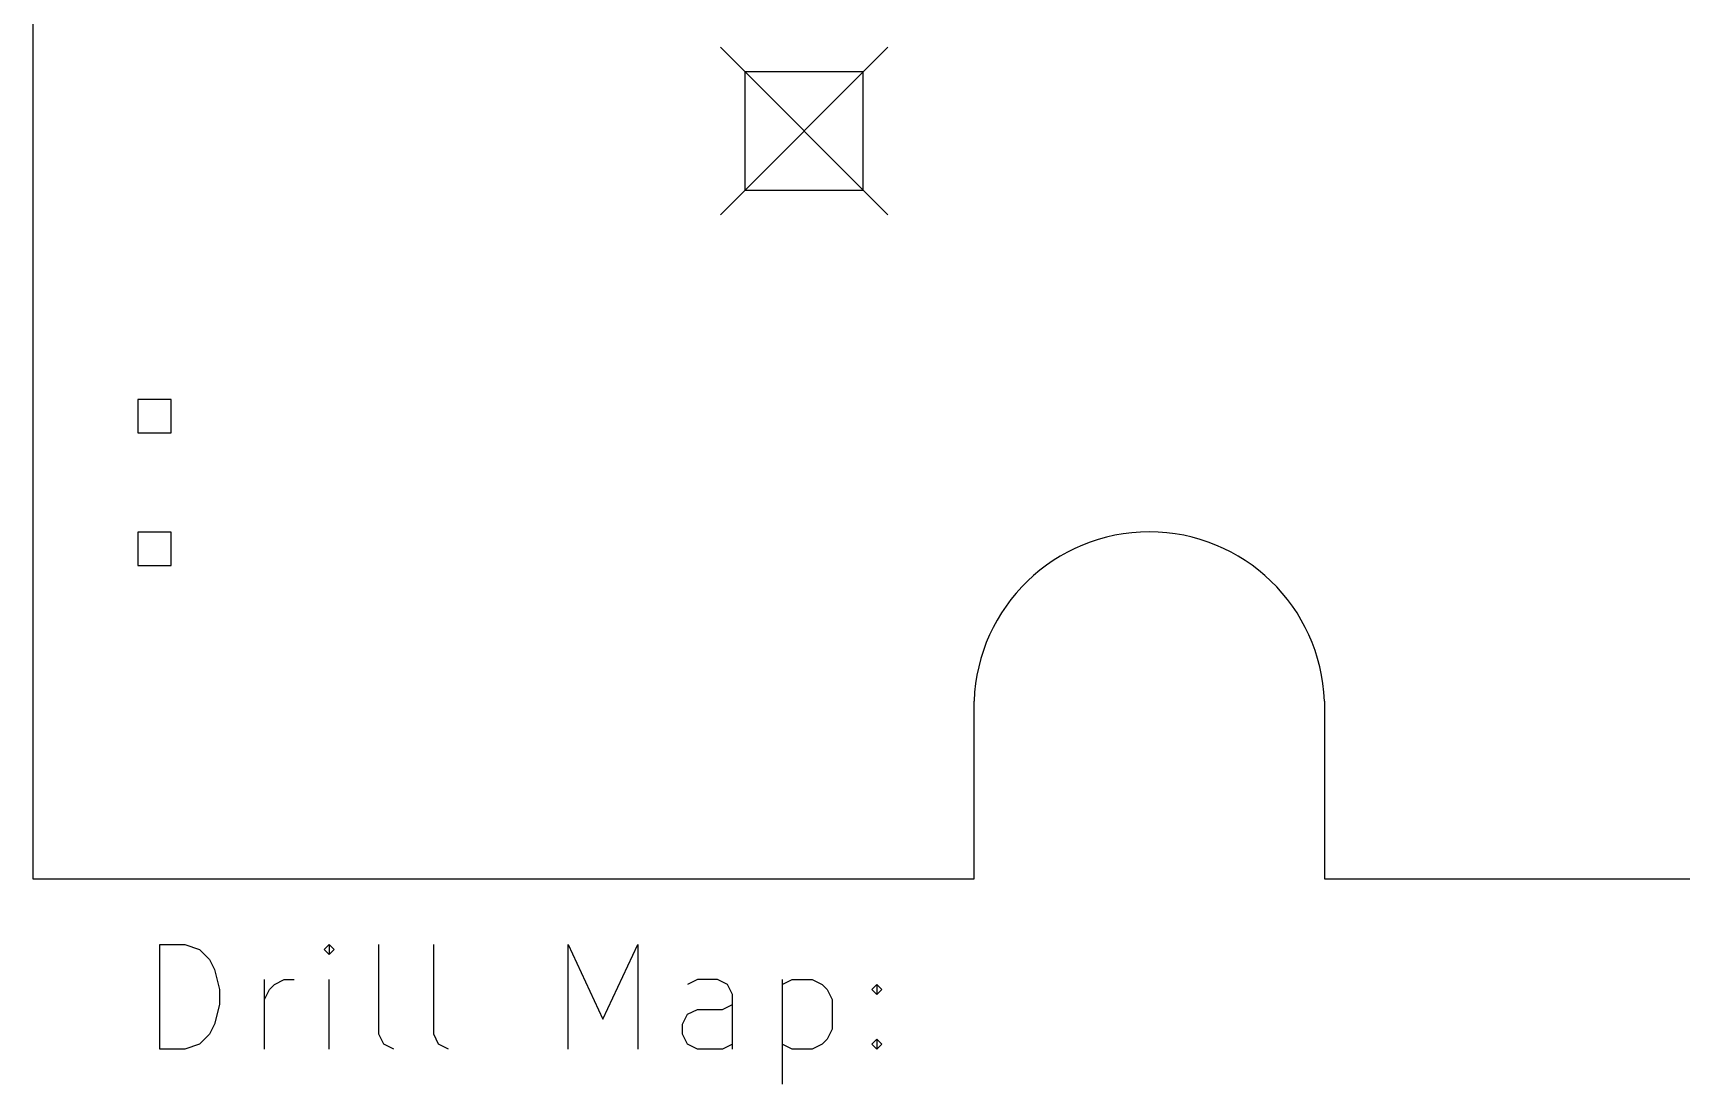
# Model space of a CAD drawing. Extents: x 82.8 to 149.3, y -167.4 to -84.
# Drawn here: x 85 to 116.52, y -144.52 to -124.43 of the extents above; entities that cross this region are included whole.
import ezdxf

# ---------------------------------------------------------------- set-up
doc = ezdxf.new("R2010")
doc.units = 0
doc.layers.add('BLACK', color=7, linetype='CONTINUOUS')

msp = doc.modelspace()

# ---------------------------------------------------------------- linework, layer by layer
at = {"layer": 'BLACK', "linetype": 'CONTINUOUS'}
for p, q in [((85, -84), (85, -140.6)), ((98.15, -124.7), (101.35, -127.9)), ((101.35, -124.7), (98.15, -127.9)), ((100.881, -125.169), (98.6186, -125.169)), ((98.6186, -125.169), (98.6186, -127.431)), ((100.881, -127.431), (100.881, -125.169)), ((98.6186, -127.431), (100.881, -127.431)), ((87.6432, -131.432), (87.0068, -131.432)), ((87.0068, -131.432), (87.0068, -132.068)), ((87.6432, -132.068), (87.6432, -131.432)), ((87.0068, -132.068), (87.6432, -132.068)), ((87.6432, -133.972), (87.0068, -133.972)), ((87.0068, -133.972), (87.0068, -134.608)), ((87.6432, -134.608), (87.6432, -133.972)), ((87.0068, -134.608), (87.6432, -134.608)), ((103, -140.6), (103, -137.2)), ((109.7, -137.2), (109.7, -140.6)), ((85, -140.6), (103, -140.6)), ((109.7, -140.6), (142.5, -140.6)), ((87.4262, -143.855), (87.4262, -141.855)), ((87.4262, -141.855), (87.9024, -141.855)), ((87.9024, -141.855), (88.1881, -141.95)), ((88.1881, -141.95), (88.3786, -142.14)), ((88.3786, -142.14), (88.4738, -142.331)), ((90.6643, -141.855), (90.569, -141.95)), ((90.569, -141.95), (90.6643, -142.045)), ((90.7595, -141.95), (90.6643, -141.855)), ((90.6643, -141.855), (90.6643, -142.045)), ((90.6643, -142.045), (90.7595, -141.95)), ((91.6167, -143.569), (91.6167, -141.855)), ((92.6643, -143.569), (92.6643, -141.855)), ((95.2357, -143.855), (95.2357, -141.855)), ((95.2357, -141.855), (95.9024, -143.283)), ((95.9024, -143.283), (96.569, -141.855)), ((96.569, -141.855), (96.569, -143.855)), ((88.4738, -142.331), (88.569, -142.712)), ((88.569, -142.712), (88.569, -142.998)), ((89.4262, -143.855), (89.4262, -142.521)), ((89.4262, -142.902), (89.5214, -142.712)), ((89.5214, -142.712), (89.6167, -142.617)), ((89.6167, -142.617), (89.8071, -142.521)), ((89.8071, -142.521), (89.9976, -142.521)), ((90.6643, -143.855), (90.6643, -142.521)), ((97.7119, -142.521), (97.5214, -142.617)), ((98.0929, -142.521), (97.7119, -142.521)), ((98.2833, -142.617), (98.0929, -142.521)), ((98.3786, -142.807), (98.2833, -142.617)), ((99.331, -142.521), (99.331, -144.521)), ((99.331, -142.617), (99.5214, -142.521)), ((99.5214, -142.521), (99.9024, -142.521)), ((99.9024, -142.521), (100.093, -142.617)), ((100.093, -142.617), (100.188, -142.712)), ((100.188, -142.712), (100.283, -142.902)), ((101.045, -142.712), (101.14, -142.617)), ((101.14, -142.807), (101.045, -142.712)), ((101.14, -142.617), (101.236, -142.712)), ((101.14, -142.617), (101.14, -142.807)), ((101.236, -142.712), (101.14, -142.807)), ((88.569, -142.998), (88.4738, -143.379)), ((97.5214, -143.188), (97.7119, -143.093)), ((97.7119, -143.093), (98.1881, -143.093)), ((98.1881, -143.093), (98.3786, -142.998)), ((98.3786, -143.855), (98.3786, -142.807)), ((100.283, -142.902), (100.283, -143.474)), ((88.4738, -143.379), (88.3786, -143.569)), ((97.4262, -143.379), (97.5214, -143.188)), ((97.4262, -143.569), (97.4262, -143.379)), ((88.3786, -143.569), (88.1881, -143.76)), ((91.7119, -143.76), (91.6167, -143.569)), ((92.7595, -143.76), (92.6643, -143.569)), ((97.5214, -143.76), (97.4262, -143.569)), ((100.188, -143.664), (100.093, -143.76)), ((100.283, -143.474), (100.188, -143.664)), ((101.045, -143.76), (101.14, -143.664)), ((101.14, -143.664), (101.236, -143.76)), ((101.14, -143.664), (101.14, -143.855)), ((87.9024, -143.855), (87.4262, -143.855)), ((88.1881, -143.76), (87.9024, -143.855)), ((91.9024, -143.855), (91.7119, -143.76)), ((92.95, -143.855), (92.7595, -143.76)), ((97.7119, -143.855), (97.5214, -143.76)), ((98.1881, -143.855), (97.7119, -143.855)), ((98.3786, -143.76), (98.1881, -143.855)), ((99.5214, -143.855), (99.331, -143.76)), ((99.9024, -143.855), (99.5214, -143.855)), ((100.093, -143.76), (99.9024, -143.855)), ((101.14, -143.855), (101.045, -143.76)), ((101.236, -143.76), (101.14, -143.855))]:
    msp.add_line(p, q, dxfattribs=at)
at = {"layer": 'BLACK'}
msp.add_arc((106.35, -137.317), 3.352, 2.00001, 178, dxfattribs=at)

doc.saveas('drawing.dxf')
